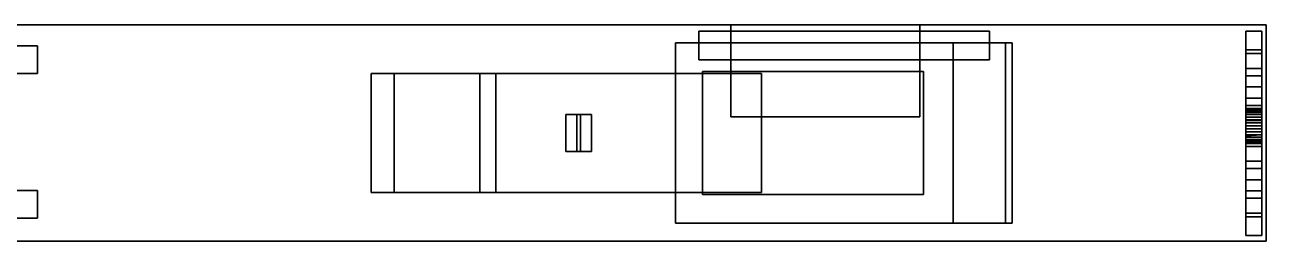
# Model space of a CAD drawing. Extents: x -1.03 to 0.84, y -0.11 to 0.11.
# Drawn here: x -0.02 to 0.844, y -0.075 to 0.075 of the extents above; entities that cross this region are included whole.
import ezdxf

# ---------------------------------------------------------------- set-up
doc = ezdxf.new("R2010")
doc.units = 0
for name, color, linetype in [('CARGADOR', 88, 'CONTINUOUS'), ('CUBO_5', 88, 'CONTINUOUS'), ('CUERPO', 88, 'CONTINUOUS'), ('GATILLO', 88, 'CONTINUOUS')]:
    doc.layers.add(name, color=color, linetype=linetype)

msp = doc.modelspace()

# ---------------------------------------------------------------- meshes
at = {"layer": 'CARGADOR'}
mesh = msp.add_polyface(dxfattribs=at)
corners = [(0.4515, -0.0427, 1.2706), (0.4515, -0.0427, 2.0123), (0.6052, -0.0427, 1.2706), (0.6052, -0.0427, 2.0123), (0.6052, 0.0427, 1.2706), (0.6052, 0.0427, 2.0123), (0.4515, 0.0427, 1.2706), (0.4515, 0.0427, 2.0123)]
mesh.append_faces([[corners[k] for k in face] for face in [(0, 1, 3, 2), (2, 3, 5, 4), (4, 5, 7, 6), (6, 7, 1, 0), (1, 7, 5, 3), (6, 0, 2, 4)]])
at = {"layer": 'CUBO_5'}
mesh = msp.add_polyface(dxfattribs=at)
corners = [(0.4489, 0.0509, 2.184), (0.4489, 0.0509, 2.2542), (0.6512, 0.0509, 2.184), (0.6512, 0.0509, 2.2542), (0.6512, 0.0708, 2.184), (0.6512, 0.0708, 2.2542), (0.4489, 0.0708, 2.184), (0.4489, 0.0708, 2.2542)]
mesh.append_faces([[corners[k] for k in face] for face in [(0, 1, 3, 2), (2, 3, 5, 4), (4, 5, 7, 6), (6, 7, 1, 0), (1, 7, 5, 3), (6, 0, 2, 4)]])
at = {"layer": 'CUERPO'}
mesh = msp.add_polyface(dxfattribs=at)
corners = [(-0.0953, -0.0752, 2.3186), (0.8438, -0.0752, 2.3186), (0.8438, -0.0752, 2.0822), (-0.0953, -0.0752, 2.0822), (0.8438, 0.0752, 2.0822), (-0.0953, 0.0752, 2.0822), (0.4711, 0.0752, 2.2545), (0.6028, 0.0752, 2.2545), (-0.0953, 0.0752, 2.3186), (0.4711, 0.0752, 2.1869), (0.8438, 0.0752, 2.3186), (-0.0469, 0.0413, 2.3444), (-0.0321, 0.0413, 2.3389), (-0.0115, 0.0413, 2.3156), (-0.0543, 0.0413, 2.3236), (-0.039, 0.0413, 2.2949), (-0.0616, 0.0413, 2.3028), (-0.0616, 0.0605, 2.3028), (-0.039, 0.0605, 2.2949), (-0.0115, 0.0605, 2.3156), (-0.0543, 0.0605, 2.3236), (-0.0321, 0.0605, 2.3389), (-0.0469, 0.0605, 2.3444), (-0.0463, 0.0605, 2.2741), (-0.0463, 0.0413, 2.2741), (-0.0469, -0.0592, 2.3444), (-0.0321, -0.0592, 2.3389), (-0.0115, -0.0592, 2.3156), (-0.0543, -0.0592, 2.3236), (-0.039, -0.0592, 2.2949), (-0.0616, -0.0592, 2.3028), (-0.0616, -0.04, 2.3028), (-0.039, -0.04, 2.2949), (-0.0115, -0.04, 2.3156), (-0.0543, -0.04, 2.3236), (-0.0321, -0.04, 2.3389), (-0.0469, -0.04, 2.3444), (-0.0463, -0.04, 2.2741), (-0.0463, -0.0592, 2.2741), (-0.0473, -0.0281, 2.1985), (-0.0473, -0.0206, 2.1985), (-0.0473, -0.0203, 2.195), (-0.0473, -0.0277, 2.1937), (-0.0473, -0.0194, 2.1917), (-0.0473, -0.0265, 2.1891), (-0.0473, -0.0179, 2.1885), (-0.0473, -0.0244, 2.1847), (-0.0473, -0.0159, 2.1856), (-0.0473, -0.0217, 2.1808), (-0.0473, -0.0134, 2.1831), (-0.0473, -0.0183, 2.1774), (-0.0473, -0.0105, 2.1811), (-0.0473, -0.0143, 2.1746), (-0.0473, -0.0074, 2.1796), (-0.0473, -0.0099, 2.1726), (-0.0473, -0.004, 2.1787), (-0.0473, -0.0053, 2.1713), (-0.0473, -0.0005, 2.1784), (-0.0473, -0.0005, 2.1709), (0.2208, -0.0413, 2.1042), (0.2369, -0.0413, 2.1131), (0.3076, -0.0413, 1.9835), (0.2965, -0.0413, 1.9688), (0.2965, 0.0413, 1.9688), (0.3076, 0.0413, 1.9835), (0.2369, 0.0413, 2.1131), (0.2208, 0.0413, 2.1042), (0.4925, -0.0413, 1.9616), (0.4925, 0.0413, 1.9616)]
mesh.append_faces([[corners[k] for k in face] for face in [(0, 1, 2, 3), (3, 2, 4, 5), (6, 7, 8, 8), (9, 6, 8, 5), (8, 10, 1, 0), (11, 12, 13, 14), (14, 13, 15, 16), (17, 18, 19, 20), (20, 19, 21, 22), (22, 21, 12, 11), (12, 21, 19, 13), (13, 19, 18, 15), (15, 18, 23, 24), (25, 26, 27, 28), (28, 27, 29, 30), (31, 32, 33, 34), (34, 33, 35, 36), (36, 35, 26, 25), (26, 35, 33, 27), (27, 33, 32, 29), (29, 32, 37, 38), (39, 40, 41, 42), (42, 41, 43, 44), (44, 43, 45, 46), (46, 45, 47, 48), (48, 47, 49, 50), (50, 49, 51, 52), (52, 51, 53, 54), (54, 53, 55, 56), (56, 55, 57, 58), (59, 60, 61, 62), (63, 64, 65, 66), (66, 65, 60, 59), (60, 65, 64, 61), (66, 59, 62, 63), (63, 62, 67, 68)]])
mesh = msp.add_polyface(dxfattribs=at)
corners = [(0.8438, 0.0752, 2.3186), (-0.0953, 0.0752, 2.3186), (0.6028, 0.0752, 2.2545), (0.8438, 0.0752, 2.0822), (0.6028, 0.0752, 2.1869), (0.4711, 0.0752, 2.1869), (-0.0953, 0.0752, 2.0822), (0.4711, 0.0112, 2.2545), (0.4711, 0.0112, 2.1869), (0.6028, 0.0112, 2.1869), (0.6028, 0.0112, 2.2545), (0.6028, 0.0752, 2.1869), (0.6028, 0.0752, 2.2545), (0.4711, 0.0752, 2.2545), (0.4711, 0.0752, 2.1869), (0.8296, -0.0066, 2.2463), (0.8296, 0.0088, 2.2605), (0.8296, -0.0041, 2.2746), (0.8296, -0.0196, 2.2604), (0.8296, -0.017, 2.2887), (0.8296, -0.0325, 2.2745), (0.8296, -0.0299, 2.3027), (0.8296, -0.0454, 2.2885), (0.8296, -0.0428, 2.3168), (0.8296, -0.0583, 2.3026), (0.8296, -0.0557, 2.3309), (0.8296, -0.0712, 2.3166), (0.8296, 0.0243, 2.2747), (0.8296, 0.0114, 2.2888), (0.2965, -0.0413, 1.9688), (0.3076, -0.0413, 1.9835), (0.4925, -0.0413, 1.98), (0.4925, -0.0413, 1.9616), (0.4925, 0.0413, 1.98), (0.4925, 0.0413, 1.9616), (0.3076, 0.0413, 1.9835), (0.2965, 0.0413, 1.9688), (0.4327, -0.0626, 2.1599), (0.6623, -0.0626, 2.1566), (0.6623, -0.0626, 2.0822), (0.4327, -0.0626, 2.0688), (0.626, -0.0626, 1.9777), (0.4327, -0.0626, 1.9777), (0.6671, -0.0626, 1.8865), (0.4327, -0.0626, 1.8865), (0.6671, -0.0626, 1.7525), (0.4327, -0.0626, 1.7525), (0.6671, 0.0626, 1.7525), (0.4327, 0.0626, 1.7525), (0.6671, 0.0626, 1.8865), (0.4327, 0.0626, 1.8865), (0.626, 0.0626, 1.9777), (0.4327, 0.0626, 1.9777), (0.6623, 0.0626, 2.0822), (0.4327, 0.0626, 2.0688), (0.6623, 0.0626, 2.1566), (0.4327, 0.0626, 2.1599)]
mesh.append_faces([[corners[k] for k in face] for face in [(0, 1, 2, 2), (3, 0, 2, 4), (5, 6, 3, 4), (7, 8, 9, 10), (9, 11, 12, 10), (7, 13, 14, 8), (10, 12, 13, 7), (8, 14, 11, 9), (15, 16, 17, 18), (18, 17, 19, 20), (20, 19, 21, 22), (22, 21, 23, 24), (24, 23, 25, 26), (16, 27, 28, 17), (29, 30, 31, 32), (32, 31, 33, 34), (34, 33, 35, 36), (30, 35, 33, 31), (37, 38, 39, 40), (40, 39, 41, 42), (42, 41, 43, 44), (44, 43, 45, 46), (46, 45, 47, 48), (48, 47, 49, 50), (50, 49, 51, 52), (52, 51, 53, 54), (54, 53, 55, 56), (56, 55, 38, 37), (38, 55, 53, 39), (39, 53, 51, 41), (41, 51, 49, 43), (43, 49, 47, 45), (56, 37, 40, 54), (54, 40, 42, 52), (52, 42, 44, 50), (50, 44, 46, 48)]])
mesh = msp.add_polyface(dxfattribs=at)
corners = [(0.8438, -0.0752, 2.3186), (0.8438, 0.0752, 2.3186), (0.8438, 0.0752, 2.0822), (0.8438, -0.0752, 2.0822), (0.8296, -0.0093, 2.3735), (0.8296, 0.005, 2.3776), (0.8408, 0.005, 2.3776), (0.8408, -0.0093, 2.3735), (0.8408, -0.0196, 2.2604), (0.8408, -0.0041, 2.2746), (0.8408, 0.0088, 2.2605), (0.8408, -0.0066, 2.2463), (0.8408, -0.017, 2.2887), (0.8408, -0.0015, 2.3029), (0.8408, 0.0114, 2.2888), (0.8408, -0.0144, 2.3169), (0.8408, 0.001, 2.3311), (0.8408, 0.014, 2.3171), (0.8408, -0.0119, 2.3452), (0.8408, -0.0057, 2.3492), (0.8408, -0.0045, 2.3475), (0.8408, -0.003, 2.346), (0.8408, -0.0013, 2.3448), (0.8408, 0.0007, 2.3439), (0.8408, 0.007, 2.3433), (0.8408, 0.0091, 2.3439), (0.8408, 0.0028, 2.3433), (0.8408, 0.0049, 2.3431), (0.8408, -0.0013, 2.366), (0.8408, -0.002, 2.3655), (0.8408, 0.0007, 2.3669), (0.8408, 0.0028, 2.3674), (0.8408, 0.0049, 2.3676), (0.8296, 0.0088, 2.2605), (0.8296, -0.0066, 2.2463), (0.8296, -0.002, 2.3655), (0.8296, -0.0013, 2.366), (0.8296, 0.0007, 2.3669), (0.8296, 0.0028, 2.3674), (0.8296, 0.0049, 2.3676), (0.8296, 0.0028, 2.3674), (0.8408, 0.0028, 2.3674), (0.8408, 0.0049, 2.3676), (0.8296, 0.0049, 2.3676), (0.8296, 0.0007, 2.3669), (0.8408, 0.0007, 2.3669), (0.8296, -0.0013, 2.366), (0.8408, -0.0013, 2.366), (0.8296, -0.002, 2.3655), (0.8408, -0.002, 2.3655), (0.8408, -0.003, 2.3648), (0.8296, -0.003, 2.3648), (0.8296, -0.0045, 2.3633), (0.8408, -0.0045, 2.3633), (0.8296, -0.0057, 2.3615), (0.8408, -0.0057, 2.3615), (0.8408, -0.0057, 2.3492), (0.8296, -0.0057, 2.3492), (0.8296, -0.0045, 2.3475), (0.8408, -0.0045, 2.3475), (0.8296, -0.003, 2.346), (0.8408, -0.003, 2.346), (0.8296, -0.0013, 2.3448), (0.8408, -0.0013, 2.3448), (0.8296, 0.0007, 2.3439), (0.8408, 0.0007, 2.3439), (0.8296, 0.0028, 2.3433), (0.8408, 0.0028, 2.3433), (0.8296, 0.0049, 2.3431), (0.8408, 0.0049, 2.3431)]
mesh.append_faces([[corners[k] for k in face] for face in [(0, 1, 2, 3), (4, 5, 6, 7), (8, 9, 10, 11), (12, 13, 14, 9), (15, 16, 17, 13), (16, 18, 19, 20), (16, 20, 21, 21), (16, 21, 22, 22), (16, 22, 23, 23), (24, 25, 16, 16), (16, 23, 26, 26), (27, 24, 16, 16), (26, 27, 16, 16), (28, 29, 7, 7), (30, 28, 7, 7), (31, 30, 7, 7), (32, 31, 7, 6), (11, 10, 33, 34), (4, 35, 36, 36), (4, 36, 37, 37), (4, 37, 38, 38), (39, 5, 4, 38), (40, 41, 42, 43), (44, 45, 41, 40), (46, 47, 45, 44), (46, 48, 47, 47), (49, 47, 50, 50), (48, 51, 50, 47), (52, 53, 50, 51), (54, 55, 53, 52), (56, 57, 58, 59), (59, 58, 60, 61), (62, 63, 61, 60), (64, 65, 63, 62), (66, 67, 65, 64), (68, 69, 67, 66)]])
mesh = msp.add_polyface(dxfattribs=at)
corners = [(0.8296, -0.0041, 2.2746), (0.8296, 0.0114, 2.2888), (0.8296, -0.0015, 2.3029), (0.8296, -0.017, 2.2887), (0.8296, -0.0144, 2.3169), (0.8296, -0.0299, 2.3027), (0.8296, -0.0273, 2.331), (0.8296, -0.0428, 2.3168), (0.8296, -0.0402, 2.3451), (0.8296, -0.0557, 2.3309), (0.8296, 0.0243, 2.2747), (0.8296, 0.0398, 2.2889), (0.8296, 0.0269, 2.303), (0.8296, 0.014, 2.3171), (0.8296, 0.001, 2.3311), (0.8296, -0.0119, 2.3452), (0.8296, -0.0248, 2.3593), (0.8296, 0.0552, 2.3032), (0.8296, 0.0423, 2.3172), (0.8296, 0.0294, 2.3313), (0.8296, 0.0165, 2.3453), (0.8296, -0.0063, 2.3503), (0.8296, -0.0057, 2.3492), (0.8296, 0.0144, 2.3477), (0.8296, 0.0143, 2.3475), (0.8296, 0.0128, 2.346), (0.8296, -0.0045, 2.3475), (0.8296, -0.003, 2.346), (0.8296, 0.011, 2.3448), (0.8296, -0.0013, 2.3448), (0.8296, 0.0091, 2.3439), (0.8296, 0.0007, 2.3439), (0.8296, 0.007, 2.3433), (0.8296, 0.0028, 2.3433), (0.8296, 0.0049, 2.3431), (0.8296, -0.002, 2.3655), (0.8296, -0.0093, 2.3735), (0.8296, -0.003, 2.3648), (0.8296, -0.0066, 2.3512), (0.8296, -0.0072, 2.3532), (0.8296, -0.0045, 2.3633), (0.8296, -0.0074, 2.3554), (0.8296, -0.0057, 2.3615), (0.8296, -0.0072, 2.3575), (0.8296, -0.0066, 2.3596), (0.8296, 0.0707, 2.3174), (0.8296, 0.0578, 2.3314), (0.8296, 0.0449, 2.3455)]
mesh.append_faces([[corners[k] for k in face] for face in [(0, 1, 2, 3), (3, 2, 4, 5), (5, 4, 6, 7), (7, 6, 8, 9), (10, 11, 12, 1), (1, 12, 13, 2), (2, 13, 14, 4), (4, 14, 15, 6), (6, 15, 16, 8), (11, 17, 18, 12), (12, 18, 19, 13), (13, 19, 20, 14), (21, 15, 22, 22), (20, 23, 24, 24), (20, 24, 25, 14), (22, 15, 14, 26), (27, 26, 14, 14), (14, 25, 28, 28), (29, 27, 14, 14), (14, 28, 30, 30), (31, 29, 14, 14), (14, 30, 32, 32), (33, 31, 14, 14), (14, 32, 34, 34), (14, 34, 33, 33), (35, 36, 16, 37), (16, 15, 21, 38), (16, 38, 39, 39), (40, 37, 16, 16), (16, 39, 41, 41), (42, 40, 16, 16), (16, 41, 43, 43), (44, 42, 16, 16), (43, 44, 16, 16), (17, 45, 46, 18), (18, 46, 47, 19)]])
mesh = msp.add_polyface(dxfattribs=at)
corners = [(0.8408, 0.0114, 2.2888), (0.8408, 0.0269, 2.303), (0.8408, 0.0398, 2.2889), (0.8408, 0.0243, 2.2747), (0.8408, 0.014, 2.3171), (0.8408, 0.0294, 2.3313), (0.8408, 0.0423, 2.3172), (0.8408, 0.0552, 2.3032), (0.8408, 0.032, 2.3595), (0.8408, 0.0165, 2.3453), (0.8408, 0.0144, 2.3477), (0.8408, 0.0155, 2.3492), (0.8408, 0.0164, 2.3512), (0.8408, 0.017, 2.3532), (0.8408, 0.0143, 2.3633), (0.8408, 0.0128, 2.3648), (0.8408, 0.0191, 2.3736), (0.8408, 0.0171, 2.3554), (0.8408, 0.0155, 2.3615), (0.8408, 0.017, 2.3575), (0.8408, 0.0164, 2.3596), (0.8408, 0.0449, 2.3455), (0.8408, 0.0578, 2.3314), (0.8408, 0.0707, 2.3174), (0.8296, 0.0398, 2.2889), (0.8296, 0.0243, 2.2747), (0.8296, 0.0552, 2.3032), (0.8296, 0.0707, 2.3174), (0.8296, 0.0294, 2.3313), (0.8296, 0.0449, 2.3455), (0.8296, 0.032, 2.3595), (0.8296, 0.0165, 2.3453), (0.8296, 0.0155, 2.3492), (0.8296, 0.0144, 2.3477), (0.8296, 0.0164, 2.3512), (0.8296, 0.0191, 2.3736), (0.8296, 0.011, 2.366), (0.8296, 0.0128, 2.3648), (0.8296, 0.017, 2.3532), (0.8296, 0.0143, 2.3633), (0.8296, 0.0171, 2.3554), (0.8296, 0.0155, 2.3615), (0.8296, 0.017, 2.3575), (0.8296, 0.0164, 2.3596), (0.8296, 0.0578, 2.3314), (0.8296, 0.0171, 2.3554), (0.8408, 0.0171, 2.3554), (0.8408, 0.017, 2.3532), (0.8296, 0.017, 2.3532), (0.8296, 0.017, 2.3575), (0.8408, 0.017, 2.3575), (0.8296, 0.0164, 2.3596), (0.8408, 0.0164, 2.3596)]
mesh.append_faces([[corners[k] for k in face] for face in [(0, 1, 2, 3), (4, 5, 6, 1), (1, 6, 7, 2), (8, 9, 10, 11), (8, 11, 12, 12), (8, 12, 13, 13), (14, 15, 16, 8), (8, 13, 17, 17), (18, 14, 8, 8), (8, 17, 19, 19), (20, 18, 8, 8), (19, 20, 8, 8), (9, 8, 21, 5), (5, 21, 22, 6), (6, 22, 23, 7), (3, 2, 24, 25), (2, 7, 26, 24), (7, 23, 27, 26), (28, 29, 30, 31), (32, 33, 31, 30), (34, 32, 30, 30), (30, 35, 36, 37), (38, 34, 30, 30), (30, 37, 39, 39), (40, 38, 30, 30), (30, 39, 41, 41), (42, 40, 30, 30), (30, 41, 43, 43), (30, 43, 42, 42), (35, 30, 8, 16), (30, 29, 21, 8), (29, 44, 22, 21), (44, 27, 23, 22), (45, 46, 47, 48), (49, 50, 46, 45), (51, 52, 50, 49)]])
mesh = msp.add_polyface(dxfattribs=at)
corners = [(0.8408, -0.0041, 2.2746), (0.8408, 0.0114, 2.2888), (0.8408, 0.0243, 2.2747), (0.8408, 0.0088, 2.2605), (0.8408, -0.0015, 2.3029), (0.8408, 0.014, 2.3171), (0.8408, 0.0269, 2.303), (0.8408, 0.0143, 2.3475), (0.8408, 0.0144, 2.3477), (0.8408, 0.0165, 2.3453), (0.8408, 0.0128, 2.346), (0.8408, 0.001, 2.3311), (0.8408, 0.011, 2.3448), (0.8408, 0.0091, 2.3439), (0.8408, 0.0294, 2.3313), (0.8408, 0.0191, 2.3736), (0.8408, 0.0109, 2.3661), (0.8408, 0.0091, 2.3669), (0.8408, 0.007, 2.3674), (0.8408, 0.0049, 2.3676), (0.8408, 0.005, 2.3776), (0.8408, 0.011, 2.366), (0.8408, 0.0128, 2.3648), (0.8296, 0.0243, 2.2747), (0.8296, 0.0088, 2.2605), (0.8296, 0.0191, 2.3736), (0.8296, 0.0109, 2.3661), (0.8296, 0.011, 2.366), (0.8296, 0.0091, 2.3669), (0.8296, 0.005, 2.3776), (0.8296, 0.0049, 2.3676), (0.8296, 0.007, 2.3674), (0.8296, 0.007, 2.3433), (0.8408, 0.007, 2.3433), (0.8408, 0.0049, 2.3431), (0.8296, 0.0049, 2.3431), (0.8296, 0.0091, 2.3439), (0.8408, 0.0091, 2.3439), (0.8296, 0.011, 2.3448), (0.8408, 0.011, 2.3448), (0.8296, 0.0128, 2.346), (0.8408, 0.0128, 2.346), (0.8296, 0.0143, 2.3475), (0.8408, 0.0143, 2.3475), (0.8296, 0.0144, 2.3477), (0.8408, 0.0155, 2.3492), (0.8408, 0.0144, 2.3477), (0.8296, 0.0155, 2.3492), (0.8296, 0.0164, 2.3512), (0.8408, 0.0164, 2.3512), (0.8296, 0.017, 2.3532), (0.8408, 0.017, 2.3532), (0.8296, 0.0155, 2.3615), (0.8408, 0.0155, 2.3615), (0.8408, 0.0164, 2.3596), (0.8296, 0.0164, 2.3596), (0.8296, 0.0143, 2.3633), (0.8408, 0.0143, 2.3633), (0.8296, 0.0128, 2.3648), (0.8408, 0.0128, 2.3648), (0.8296, 0.011, 2.366), (0.8408, 0.011, 2.366), (0.8296, 0.0091, 2.3669), (0.8408, 0.0091, 2.3669), (0.8408, 0.0109, 2.3661), (0.8296, 0.0109, 2.3661), (0.8296, 0.007, 2.3674), (0.8408, 0.007, 2.3674), (0.8296, 0.0049, 2.3676), (0.8408, 0.0049, 2.3676)]
mesh.append_faces([[corners[k] for k in face] for face in [(0, 1, 2, 3), (4, 5, 6, 1), (7, 8, 9, 9), (10, 7, 9, 11), (12, 10, 11, 11), (13, 12, 11, 11), (11, 9, 14, 5), (15, 16, 17, 17), (15, 17, 18, 18), (15, 18, 19, 20), (16, 15, 21, 21), (21, 15, 22, 22), (3, 2, 23, 24), (25, 26, 27, 27), (28, 26, 25, 25), (25, 29, 30, 31), (31, 28, 25, 25), (29, 25, 15, 20), (32, 33, 34, 35), (36, 37, 33, 32), (38, 39, 37, 36), (40, 41, 39, 38), (42, 43, 41, 40), (42, 44, 45, 46), (44, 47, 45, 45), (42, 46, 43, 43), (48, 49, 45, 47), (50, 51, 49, 48), (52, 53, 54, 55), (56, 57, 53, 52), (58, 59, 57, 56), (60, 61, 59, 58), (62, 63, 64, 65), (60, 65, 64, 61), (66, 67, 63, 62), (68, 69, 67, 66)]])
mesh = msp.add_polyface(dxfattribs=at)
corners = [(0.8296, -0.0712, 2.3166), (0.8296, -0.0557, 2.3309), (0.8408, -0.0557, 2.3309), (0.8408, -0.0712, 2.3166), (0.8296, -0.0402, 2.3451), (0.8408, -0.0402, 2.3451), (0.8296, -0.0248, 2.3593), (0.8408, -0.0248, 2.3593), (0.8296, -0.0093, 2.3735), (0.8408, -0.0093, 2.3735), (0.8408, -0.0428, 2.3168), (0.8408, -0.0583, 2.3026), (0.8408, -0.0299, 2.3027), (0.8408, -0.0454, 2.2885), (0.8408, -0.017, 2.2887), (0.8408, -0.0325, 2.2745), (0.8408, -0.0041, 2.2746), (0.8408, -0.0196, 2.2604), (0.8408, -0.0273, 2.331), (0.8408, -0.0144, 2.3169), (0.8408, -0.0015, 2.3029), (0.8408, -0.0119, 2.3452), (0.8408, 0.001, 2.3311), (0.8408, -0.0063, 2.3503), (0.8408, -0.0066, 2.3512), (0.8408, -0.002, 2.3655), (0.8408, -0.003, 2.3648), (0.8408, -0.0072, 2.3532), (0.8408, -0.0045, 2.3633), (0.8408, -0.0074, 2.3554), (0.8408, -0.0057, 2.3615), (0.8408, -0.0072, 2.3575), (0.8408, -0.0066, 2.3596), (0.8408, -0.0057, 2.3492), (0.8296, -0.0066, 2.2463), (0.8296, -0.0196, 2.2604), (0.8408, -0.0066, 2.2463), (0.8296, -0.0325, 2.2745), (0.8296, -0.0454, 2.2885), (0.8296, -0.0583, 2.3026), (0.8296, -0.0066, 2.3596), (0.8408, -0.0066, 2.3596), (0.8408, -0.0057, 2.3615), (0.8296, -0.0057, 2.3615), (0.8296, -0.0072, 2.3575), (0.8408, -0.0072, 2.3575), (0.8296, -0.0074, 2.3554), (0.8408, -0.0074, 2.3554), (0.8296, -0.0072, 2.3532), (0.8408, -0.0072, 2.3532), (0.8296, -0.0066, 2.3512), (0.8408, -0.0066, 2.3512), (0.8296, -0.0063, 2.3503), (0.8408, -0.0057, 2.3492), (0.8408, -0.0063, 2.3503), (0.8296, -0.0057, 2.3492)]
mesh.append_faces([[corners[k] for k in face] for face in [(0, 1, 2, 3), (1, 4, 5, 2), (4, 6, 7, 5), (6, 8, 9, 7), (3, 2, 10, 11), (11, 10, 12, 13), (13, 12, 14, 15), (15, 14, 16, 17), (2, 5, 18, 10), (10, 18, 19, 12), (12, 19, 20, 14), (5, 7, 21, 18), (18, 21, 22, 19), (23, 21, 7, 24), (7, 9, 25, 26), (27, 24, 7, 7), (7, 26, 28, 28), (29, 27, 7, 7), (7, 28, 30, 30), (31, 29, 7, 7), (7, 30, 32, 32), (7, 32, 31, 31), (21, 23, 33, 33), (34, 35, 17, 36), (35, 37, 15, 17), (37, 38, 13, 15), (38, 39, 11, 13), (39, 0, 3, 11), (40, 41, 42, 43), (44, 45, 41, 40), (46, 47, 45, 44), (48, 49, 47, 46), (50, 51, 49, 48), (50, 52, 53, 54), (52, 55, 53, 53), (50, 54, 51, 51)]])
at = {"layer": 'GATILLO'}
mesh = msp.add_polyface(dxfattribs=at)
corners = [(0.3563, -0.0128, 2.017), (0.364, -0.0128, 2.0859), (0.3665, -0.0128, 2.0158), (0.3742, -0.0128, 2.0848), (0.3665, 0.0128, 2.0158), (0.3742, 0.0128, 2.0848), (0.3563, 0.0128, 2.017), (0.364, 0.0128, 2.0859)]
mesh.append_faces([[corners[k] for k in face] for face in [(0, 1, 3, 2), (2, 3, 5, 4), (4, 5, 7, 6), (6, 7, 1, 0), (1, 7, 5, 3), (6, 0, 2, 4)]])

doc.saveas('drawing.dxf')
